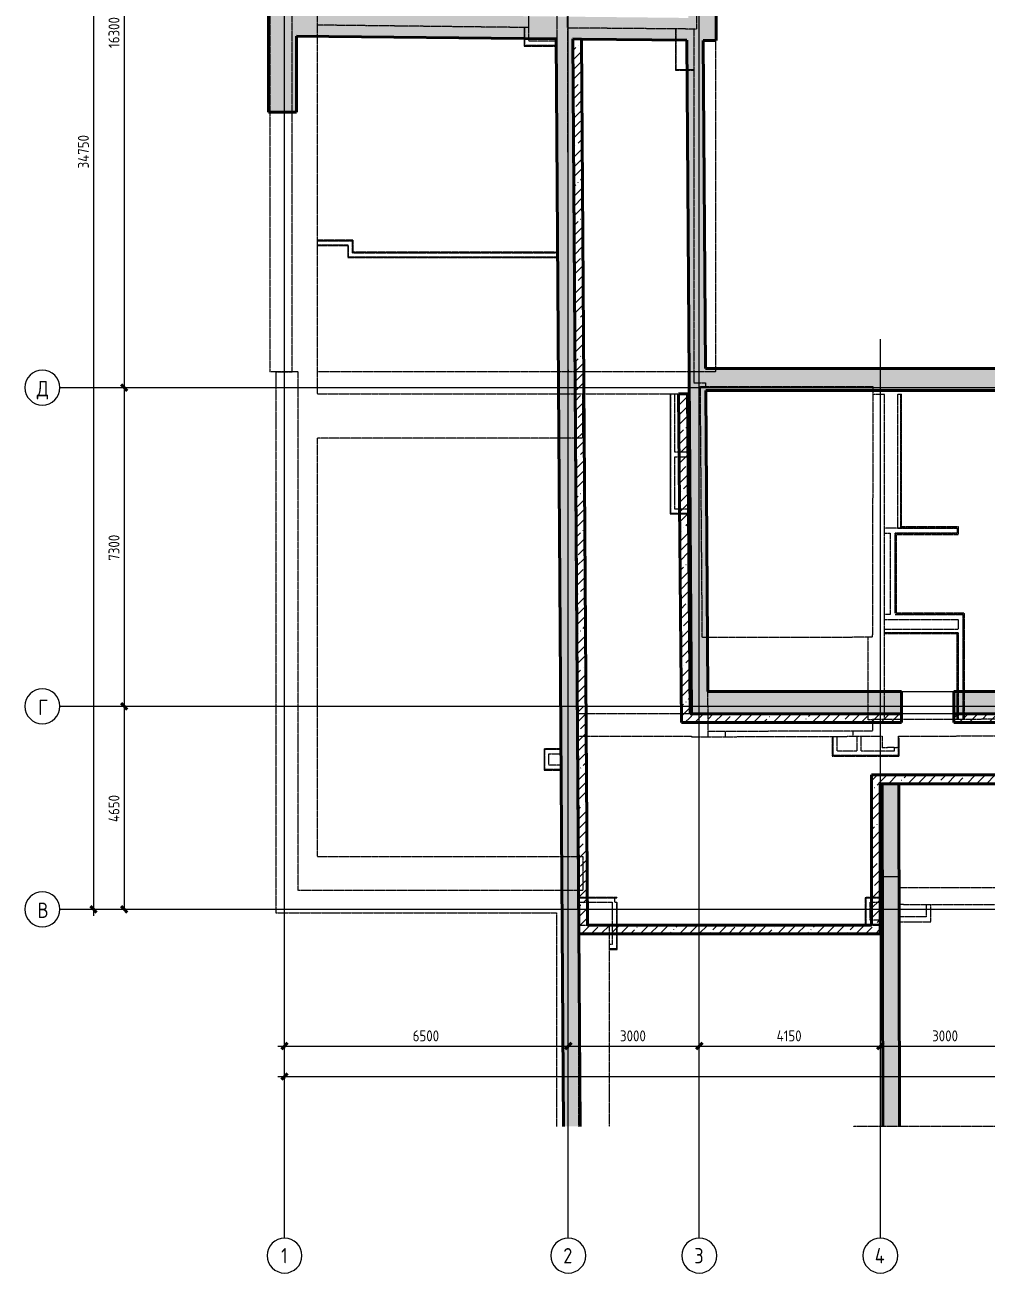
# Model space of a CAD drawing. Header units: millimetres. Extents: x -11886 to 147109, y 276 to 46084.
# Drawn here: x -11886 to 10129, y 276 to 28864 of the extents above; entities that cross this region are included whole.
import ezdxf

# ---------------------------------------------------------------- set-up
doc = ezdxf.new("R2010")
doc.units = ezdxf.units.MM
doc.linetypes.add('ADSK_Линия сетки', pattern=[25, 20, -2.5, 0, -2.5])
doc.linetypes.add('ADSK_Сверху', pattern=[4.5, 3, -1.5])
for name, color, linetype, lineweight in [('Оси', 7, 'Continuous', 9), ('Перекрытие', 7, 'Continuous', 18), ('Размеры', 7, 'Continuous', 9), ('Размеры-100', 7, 'Continuous', 9), ('Стены внутренние', 7, 'Continuous', 18), ('Стены наружные', 7, 'Continuous', 18)]:
    doc.layers.add(name, color=color, linetype=linetype, lineweight=lineweight)
doc.styles.add('GOST Common', font='GOST_Common.ttf', dxfattribs={"width": 0.9, "height": 350})
doc.styles.add('GOST Common_1', font='GOST_Common.ttf', dxfattribs={"width": 0.9, "height": 250})
doc.dimstyles.new('ADSK_Основной_2_5_мм', dxfattribs={"dimscale": 304.8, "dimtxt": 251.428749, "dimasz": 0.463911, "dimexe": 0.492126, "dimexo": 0.492126, "dimgap": 0.098425, "dimtad": 1, "dimdec": 1, "dimrnd": 0.1, "dimdsep": 46, "dimtxsty": 'GOST Common_1', "dimblk1": 'OBLIQUE', "dimblk2": 'OBLIQUE', "dimsah": 1, "dimcen": 0.09, "dimdle": 0.492126, "dimazin": 2, "dimtfac": 1, "dimtdec": 4, "dimtix": 1, "dimtmove": 0, "dimatfit": 3, "dimfxl": 1, "dimtvp": 1, "dimtfill": 1, "dimtolj": 1, "dimtzin": 0, "dimlwd": 20, "dimlwe": 20, "dimarcsym": 2})
pattern_1 = [(45, (0, 0), (-224.5064, 224.5064), []), (45, (224.5, 0), (-224.5064, 224.5064), [396.875, -79.375, 3.353, -76.022])]

# ---------------------------------------------------------------- blocks, each defined once
blk = doc.blocks.new('Ось сетки - Круг_Ø8 мм-6577-00 План подвала кладочный')
at = {"layer": 'Оси', "lineweight": 20}
for start, end in [(360, 180), (180, 360)]:
    blk.add_arc((0, 0), 4, start, end, dxfattribs=at)
blk = doc.blocks.new('DIMBLOCK1-00 План подвала кладочный')
at = {"layer": 'Размеры-100', "lineweight": 20}
for p, q in [((-6090, 5476), (560, 5476)), ((-5940, 5476), (-5940, 5626)), ((-5940, 5476), (-5940, 5426)), ((560, 5476), (560, 5626)), ((560, 5476), (560, 5426))]:
    blk.add_line(p, q, dxfattribs=at)
at = {"layer": 'Размеры-100', "lineweight": 40}
for p, q in [((-5940, 5476), (-6011, 5405)), ((-5940, 5476), (-5869, 5547)), ((560, 5476), (489, 5405)), ((560, 5476), (631, 5547))]:
    blk.add_line(p, q, dxfattribs=at)
at = {"layer": 'Размеры-100', "color": 0, "lineweight": 20, "insert": (-3005, 5833), "char_height": 250, "width": 756.84, "attachment_point": 1, "line_spacing_factor": 1.022761, "style": 'GOST Common_1', "bg_fill": 3, "box_fill_scale": 1.25, "bg_fill_color": 256, "bg_fill_true_color": 13158600, "bg_fill_transparency": 0}
blk.add_mtext('6500', dxfattribs=at)
blk = doc.blocks.new('_Oblique')
at = {"color": 0, "linetype": 'ByBlock', "lineweight": -2}
blk.add_line((-0.5, -0.5), (0.5, 0.5), dxfattribs=at)
blk = doc.blocks.new('DIMBLOCK2-00 План подвала кладочный')
at = {"layer": 'Размеры-100', "lineweight": 40}
for p, q in [((560, 5476), (489, 5405)), ((560, 5476), (631, 5547)), ((3560, 5476), (3489, 5405)), ((3560, 5476), (3631, 5547))]:
    blk.add_line(p, q, dxfattribs=at)
at = {"layer": 'Размеры-100', "lineweight": 20}
for p, q in [((560, 5476), (560, 5626)), ((560, 5476), (3560, 5476)), ((560, 5476), (560, 5426)), ((3560, 5476), (3560, 5626)), ((3560, 5476), (3560, 5426))]:
    blk.add_line(p, q, dxfattribs=at)
at = {"layer": 'Размеры-100', "color": 0, "lineweight": 20, "insert": (1745, 5833), "char_height": 250, "width": 756.84, "attachment_point": 1, "line_spacing_factor": 1.022761, "style": 'GOST Common_1', "bg_fill": 3, "box_fill_scale": 1.25, "bg_fill_color": 256, "bg_fill_true_color": 13158600, "bg_fill_transparency": 0}
blk.add_mtext('3000', dxfattribs=at)
blk = doc.blocks.new('DIMBLOCK3-00 План подвала кладочный')
at = {"layer": 'Размеры-100', "lineweight": 40}
for p, q in [((3560, 5476), (3489, 5405)), ((3560, 5476), (3631, 5547)), ((7710, 5476), (7639, 5405)), ((7710, 5476), (7781, 5547))]:
    blk.add_line(p, q, dxfattribs=at)
at = {"layer": 'Размеры-100', "lineweight": 20}
for p, q in [((3560, 5476), (3560, 5626)), ((3560, 5476), (7710, 5476)), ((3560, 5476), (3560, 5426)), ((7710, 5476), (7710, 5626)), ((7710, 5476), (7710, 5426))]:
    blk.add_line(p, q, dxfattribs=at)
at = {"layer": 'Размеры-100', "color": 0, "lineweight": 20, "insert": (5332, 5833), "char_height": 250, "width": 726.16, "attachment_point": 1, "line_spacing_factor": 1.022761, "style": 'GOST Common_1', "bg_fill": 3, "box_fill_scale": 1.25, "bg_fill_color": 256, "bg_fill_true_color": 13158600, "bg_fill_transparency": 0}
blk.add_mtext('4150', dxfattribs=at)
blk = doc.blocks.new('DIMBLOCK4-00 План подвала кладочный')
at = {"layer": 'Размеры-100', "lineweight": 40}
for p, q in [((7710, 5476), (7639, 5405)), ((7710, 5476), (7781, 5547)), ((10710, 5476), (10639, 5405)), ((10710, 5476), (10781, 5547))]:
    blk.add_line(p, q, dxfattribs=at)
at = {"layer": 'Размеры-100', "lineweight": 20}
for p, q in [((7710, 5476), (7710, 5626)), ((7710, 5476), (10710, 5476)), ((7710, 5476), (7710, 5426)), ((10710, 5476), (10710, 5626)), ((10710, 5476), (10710, 5426))]:
    blk.add_line(p, q, dxfattribs=at)
at = {"layer": 'Размеры-100', "color": 0, "lineweight": 20, "insert": (8895, 5833), "char_height": 250, "width": 756.84, "attachment_point": 1, "line_spacing_factor": 1.022761, "style": 'GOST Common_1', "bg_fill": 3, "box_fill_scale": 1.25, "bg_fill_color": 256, "bg_fill_true_color": 13158600, "bg_fill_transparency": 0}
blk.add_mtext('3000', dxfattribs=at)
blk = doc.blocks.new('DIMBLOCK13-00 План подвала кладочный')
at = {"layer": 'Размеры-100', "lineweight": 40}
for p, q in [((-9615, 36857), (-9686, 36927)), ((-9615, 36857), (-9545, 36786)), ((-9615, 20557), (-9686, 20627)), ((-9615, 20557), (-9545, 20486))]:
    blk.add_line(p, q, dxfattribs=at)
at = {"layer": 'Размеры-100', "lineweight": 20}
for p, q in [((-9615, 36857), (-9665, 36857)), ((-9615, 36857), (-9615, 20557)), ((-9615, 36857), (-9465, 36857)), ((-9615, 20557), (-9665, 20557)), ((-9615, 20557), (-9465, 20557))]:
    blk.add_line(p, q, dxfattribs=at)
at = {"layer": 'Размеры-100', "color": 0, "lineweight": 20, "insert": (-9972, 28336), "char_height": 250, "width": 889.8, "attachment_point": 1, "rotation": 90, "line_spacing_factor": 1.022761, "style": 'GOST Common_1', "bg_fill": 3, "box_fill_scale": 1.25, "bg_fill_color": 256, "bg_fill_true_color": 13158600, "bg_fill_transparency": 0}
blk.add_mtext('16300', dxfattribs=at)
blk = doc.blocks.new('DIMBLOCK14-00 План подвала кладочный')
at = {"layer": 'Размеры-100', "lineweight": 40}
for p, q in [((-9615, 20557), (-9686, 20627)), ((-9615, 20557), (-9545, 20486)), ((-9615, 13257), (-9686, 13327)), ((-9615, 13257), (-9545, 13186))]:
    blk.add_line(p, q, dxfattribs=at)
at = {"layer": 'Размеры-100', "lineweight": 20}
for p, q in [((-9615, 20557), (-9665, 20557)), ((-9615, 20557), (-9615, 13257)), ((-9615, 20557), (-9465, 20557)), ((-9615, 13257), (-9665, 13257)), ((-9615, 13257), (-9465, 13257))]:
    blk.add_line(p, q, dxfattribs=at)
at = {"layer": 'Размеры-100', "color": 0, "lineweight": 20, "insert": (-9972, 16591), "char_height": 250, "width": 756.84, "attachment_point": 1, "rotation": 90, "line_spacing_factor": 1.022761, "style": 'GOST Common_1', "bg_fill": 3, "box_fill_scale": 1.25, "bg_fill_color": 256, "bg_fill_true_color": 13158600, "bg_fill_transparency": 0}
blk.add_mtext('7300', dxfattribs=at)
blk = doc.blocks.new('DIMBLOCK15-00 План подвала кладочный')
at = {"layer": 'Размеры-100', "lineweight": 40}
for p, q in [((-9615, 13257), (-9686, 13327)), ((-9615, 13257), (-9545, 13186)), ((-9615, 8607), (-9686, 8677)), ((-9615, 8607), (-9545, 8536))]:
    blk.add_line(p, q, dxfattribs=at)
at = {"layer": 'Размеры-100', "lineweight": 20}
for p, q in [((-9615, 13257), (-9665, 13257)), ((-9615, 13257), (-9615, 8607)), ((-9615, 13257), (-9465, 13257)), ((-9615, 8607), (-9665, 8607)), ((-9615, 8607), (-9465, 8607))]:
    blk.add_line(p, q, dxfattribs=at)
at = {"layer": 'Размеры-100', "color": 0, "lineweight": 20, "insert": (-9972, 10606), "char_height": 250, "width": 782.41, "attachment_point": 1, "rotation": 90, "line_spacing_factor": 1.022761, "style": 'GOST Common_1', "bg_fill": 3, "box_fill_scale": 1.25, "bg_fill_color": 256, "bg_fill_true_color": 13158600, "bg_fill_transparency": 0}
blk.add_mtext('4650', dxfattribs=at)
blk = doc.blocks.new('DIMBLOCK16-00 План подвала кладочный')
at = {"layer": 'Размеры-100', "lineweight": 20}
for p, q in [((-5940, 4776), (-5940, 4926)), ((55910, 4776), (55910, 4926)), ((-6090, 4776), (56060, 4776)), ((-5940, 4776), (-5940, 4726)), ((55910, 4776), (55910, 4726))]:
    blk.add_line(p, q, dxfattribs=at)
at = {"layer": 'Размеры-100', "lineweight": 40}
for p, q in [((-5940, 4776), (-6011, 4705)), ((-5940, 4776), (-5869, 4847)), ((55910, 4776), (55839, 4705)), ((55910, 4776), (55981, 4847))]:
    blk.add_line(p, q, dxfattribs=at)
at = {"layer": 'Размеры-100', "color": 0, "lineweight": 20, "insert": (24614, 5133), "char_height": 250, "width": 889.8, "attachment_point": 1, "line_spacing_factor": 1.022761, "style": 'GOST Common_1', "bg_fill": 3, "box_fill_scale": 1.25, "bg_fill_color": 256, "bg_fill_true_color": 13158600, "bg_fill_transparency": 0}
blk.add_mtext('61850', dxfattribs=at)
blk = doc.blocks.new('DIMBLOCK17-00 План подвала кладочный')
at = {"layer": 'Размеры-100', "lineweight": 20}
for p, q in [((-10315, 43507), (-10315, 8457)), ((-10315, 43357), (-10365, 43357)), ((-10315, 43357), (-10165, 43357)), ((-10315, 8607), (-10365, 8607)), ((-10315, 8607), (-10165, 8607))]:
    blk.add_line(p, q, dxfattribs=at)
at = {"layer": 'Размеры-100', "lineweight": 40}
for p, q in [((-10315, 43357), (-10386, 43427)), ((-10315, 43357), (-10245, 43286)), ((-10315, 8607), (-10386, 8677)), ((-10315, 8607), (-10245, 8536))]:
    blk.add_line(p, q, dxfattribs=at)
at = {"layer": 'Размеры-100', "color": 0, "lineweight": 20, "insert": (-10672, 25577), "char_height": 250, "width": 971.62, "attachment_point": 1, "rotation": 90, "line_spacing_factor": 1.022761, "style": 'GOST Common_1', "bg_fill": 3, "box_fill_scale": 1.25, "bg_fill_color": 256, "bg_fill_true_color": 13158600, "bg_fill_transparency": 0}
blk.add_mtext('34750', dxfattribs=at)

msp = doc.modelspace()

# ---------------------------------------------------------------- hatches: boundary and pattern name
at = {"layer": 'Стены внутренние', "true_color": 0xc0c0c0}
for points in [[(3309.32, 28514.44), (3309.32, 29024.47), (-5663.84, 29120.66), (-5663.84, 28610.63), (3273.11, 28514.83)], [(453.14, 3634.65), (833.15, 3634.65), (660.28, 28542.84), (280.24, 28546.91), (416.22, 8954.63)], [(3378.02, 13594.75), (3758.03, 13594.75), (3653.15, 28510.75), (3273.11, 28514.83), (3373.24, 14274.62)], [(8143.75, 3634.65), (8128.35, 11484.75), (7748.35, 11484.75), (7763.75, 3634.65)]]:
    msp.add_hatch(color=9, dxfattribs=at).paths.add_polyline_path(points)
h = msp.add_hatch(color=9, dxfattribs=at)
h.paths.add_polyline_path([(37008.7, 13084.75), (37004.97, 13594.75), (9392.99, 13594.75), (9392.99, 13084.75), (35141.84, 13084.75)])
h.paths.add_polyline_path([(7777.04, 13084.75), (8192.99, 13084.75), (8192.99, 13594.75), (3378.02, 13594.75), (3381.61, 13084.75), (5496.64, 13084.75)])
at = {"layer": 'Стены наружные', "true_color": 0xc0c0c0}
h = msp.add_hatch(color=9, dxfattribs=at)
h.paths.add_polyline_path([(-6303.84, 26868.59), (-5663.84, 26868.59), (-5663.84, 30542.13), (-6303.84, 30542.13), (-6303.84, 30234.59)])
h.paths.add_polyline_path([(-6303.84, 31587), (-5663.84, 31587), (-5663.84, 43769.22), (-6303.84, 43775.39), (-6303.84, 32894.58)])
h = msp.add_hatch(color=9, dxfattribs=at)
h.paths.add_polyline_path([(3949.32, 28507.58), (3949.32, 33826.2), (3309.32, 33826.2), (3309.32, 28514.44), (3653.15, 28510.75)])
h.paths.add_polyline_path([(3949.32, 34796.2), (3949.32, 41455.32), (3309.32, 41455.32), (3309.32, 34796.2), (3879.32, 34796.2)])
h.paths.add_polyline_path([(3949.32, 42455.32), (3949.32, 43676.47), (3309.32, 43682.64), (3309.32, 42455.32)])
at = {"layer": 'Стены наружные', "lineweight": 9}
h = msp.add_hatch(dxfattribs=at)
h.set_pattern_fill('FP_2', color=256, style=0, pattern_type=2)
h.set_pattern_definition(pattern_1)
h.paths.add_polyline_path([(1002.56, 8043.28), (860.3, 28540.69), (660.28, 28542.84), (802.55, 8043.28)])
at = {"layer": 'Стены наружные', "true_color": 0xc0c0c0}
msp.add_hatch(color=9, dxfattribs=at).paths.add_polyline_path([(18455.84, 20487.77), (18455.84, 20997.77), (3705.98, 20997.77), (3709.56, 20487.77), (11199.67, 20487.77), (11199.67, 20663.63), (14082.45, 20663.63), (14082.45, 20487.77), (18045.32, 20487.77)])
at = {"layer": 'Стены наружные', "lineweight": 9}
h = msp.add_hatch(dxfattribs=at)
h.set_pattern_fill('FP_2', color=256, style=0, pattern_type=2)
h.set_pattern_definition(pattern_1)
h.paths.add_polyline_path([(3350.14, 12884.75), (3286.91, 20414.08), (3086.92, 20412.4), (3150.13, 12884.75)])
h = msp.add_hatch(dxfattribs=at)
h.set_pattern_fill('FP_2', color=256, style=0, pattern_type=2)
h.set_pattern_definition(pattern_1)
h.paths.add_polyline_path([(3350.14, 12884.75), (8192.99, 12884.75), (8192.99, 13084.75), (3348.46, 13084.75)])
h = msp.add_hatch(dxfattribs=at)
h.set_pattern_fill('FP_2', color=256, style=0, pattern_type=2)
h.set_pattern_definition(pattern_1)
h.paths.add_polyline_path([(22659.91, 12884.75), (22659.91, 13084.75), (9392.99, 13084.75), (9392.99, 12884.75), (19179.04, 12884.75)])
h = msp.add_hatch(dxfattribs=at)
h.set_pattern_fill('FP_2', color=256, style=0, pattern_type=2)
h.set_pattern_definition(pattern_1)
h.paths.add_polyline_path([(7707.7, 8243.28), (7707.7, 11684.75), (7507.7, 11684.75), (7507.7, 8243.28)])
h = msp.add_hatch(dxfattribs=at)
h.set_pattern_fill('FP_2', color=256, style=0, pattern_type=2)
h.set_pattern_definition(pattern_1)
h.paths.add_polyline_path([(7707.7, 11484.75), (19859.91, 11484.75), (19859.91, 11684.75), (7707.7, 11684.75), (7707.7, 11614.63)])
h = msp.add_hatch(dxfattribs=at)
h.set_pattern_fill('FP_2', color=256, style=0, pattern_type=2)
h.set_pattern_definition(pattern_1)
h.paths.add_polyline_path([(7707.7, 8043.28), (7707.7, 8243.28), (1001.17, 8243.28), (1002.56, 8043.28), (5496.64, 8043.28)])

# ---------------------------------------------------------------- linework, layer by layer
at = {"layer": 'Оси', "linetype": 'ADSK_Линия сетки'}
for p, q in [((-5940.09, 1075.56), (-5940.09, 44421.85)), ((559.91, 1075.56), (559.91, 44421.85)), ((3559.91, 1075.56), (3559.91, 44421.85)), ((7709.91, 1075.56), (7709.91, 21668.8)), ((-11086.22, 20556.79), (57141.72, 20556.79)), ((-11086.22, 13256.79), (57141.72, 13256.79)), ((-11086.22, 8606.79), (57141.72, 8606.79))]:
    msp.add_line(p, q, dxfattribs=at)
at = {"layer": 'Перекрытие', "color": 9, "linetype": 'ADSK_Сверху', "true_color": 0xc2c2c2}
for p, q in [((3485.71, 32833.77), (3498.76, 28768.92)), ((-350.55, 30323.51), (-350.55, 28804.3)), ((539.06, 28794.03), (543.53, 30323.51)), ((-350.55, 28804.3), (-5192.3, 28860.22)), ((3498.76, 28768.92), (539.06, 28794.03)), ((3630.52, 14835.73), (3585.3, 20578.63)), ((3585.3, 20578.63), (7538.53, 20578.63)), ((7538.53, 20578.63), (7524.55, 14836.93)), ((7524.55, 14836.93), (3630.52, 14835.73)), ((7527.17, 12950.92), (7527.25, 12690.92)), ((4160.79, 12680.68), (3764.47, 12679.47)), ((7527.25, 12690.92), (7080.87, 12689.56))]:
    msp.add_line(p, q, dxfattribs=at)
at = {"layer": 'Перекрытие', "color": 9, "linetype": 'ADSK_Сверху', "true_color": 0xaad4d4}
for p, q in [((-5768.75, 20920.99), (-5768.75, 29070.84)), ((-5192.3, 29070.84), (-5192.3, 20414.31)), ((-5631.04, 20920.99), (-5768.75, 20920.99)), ((-5631.04, 9039.25), (-5631.04, 20920.99)), ((-5192.3, 20414.31), (886.07, 20414.31)), ((886.07, 20414.31), (886.07, 19400.13)), ((-5192.3, 19400.13), (-5192.3, 9814.31)), ((886.07, 19400.13), (-5192.3, 19400.13)), ((-5192.3, 9814.31), (891.34, 9814.31)), ((891.34, 9814.31), (891.34, 9039.25)), ((891.34, 9039.25), (-5631.04, 9039.25)), ((800.5, 3634.65), (800.5, 8243.28)), ((800.5, 8243.28), (1498.39, 8243.28)), ((1498.39, 8243.28), (1498.39, 3634.65)), ((7098.39, 3634.65), (7098.39, 3643.28)), ((7098.39, 3643.28), (21641.44, 3643.28))]:
    msp.add_line(p, q, dxfattribs=at)
at = {"layer": 'Перекрытие', "color": 136, "true_color": 0x008080}
msp.add_line((9392.99, 13084.75), (8192.99, 13084.75), dxfattribs=at)
at = {"layer": 'Стены внутренние', "color": 253, "linetype": 'ADSK_Сверху', "true_color": 0xaaaaaa}
for p, q in [((296.51, 30323.51), (299.33, 28491.79)), ((-341.09, 28491.79), (-341.09, 29021.59)), ((-453.09, 28805.49), (-453.09, 28379.79)), ((-441.09, 28805.35), (-441.09, 28391.79)), ((-441.09, 28391.79), (-441.09, 28805.35)), ((560.98, 20920.99), (548.87, 28793.95)), ((3018.14, 28773), (3018.14, 27825.62)), ((3030.14, 27837.62), (3030.14, 28772.9)), ((-453.09, 28379.79), (267.5, 28379.79)), ((-441.09, 28391.79), (299.49, 28391.79)), ((267.49, 28391.79), (-441.09, 28391.79)), ((299.33, 28491.79), (-341.09, 28491.79)), ((267.49, 28391.79), (267.5, 28379.79)), ((299.33, 28491.79), (310.98, 20920.99)), ((3018.14, 27825.62), (3433.5, 27825.62)), ((3433.5, 27837.62), (3030.14, 27837.62)), ((-4368.75, 23933.82), (-5192.3, 23933.82)), ((-4380.75, 23921.82), (-5192.3, 23921.82)), ((-5192.3, 23921.82), (-4380.75, 23921.82)), ((-5192.3, 23821.82), (-4480.75, 23821.82)), ((-4480.75, 23821.82), (-5192.3, 23821.82)), ((-5192.3, 23809.82), (-4492.75, 23809.82)), ((-4492.75, 23809.82), (-4492.75, 23534.79)), ((-4480.75, 23809.82), (-4480.75, 23546.79)), ((-4480.75, 23546.79), (-4480.75, 23809.82)), ((-4380.75, 23646.79), (-4380.75, 23921.82)), ((-4380.75, 23921.82), (-4380.75, 23646.79)), ((-4368.75, 23658.79), (-4368.75, 23933.82)), ((-4492.75, 23534.79), (290.95, 23534.79)), ((-4480.75, 23546.79), (306.94, 23546.79)), ((290.95, 23546.79), (-4480.75, 23546.79)), ((306.79, 23646.79), (-4380.75, 23646.79)), ((-4380.75, 23646.79), (274.79, 23646.79)), ((274.77, 23658.79), (-4368.75, 23658.79)), ((274.77, 23658.79), (274.79, 23646.79)), ((290.95, 23546.79), (290.95, 23534.79)), ((3433.5, 20920.99), (-5192.3, 20920.99)), ((3433.5, 20920.99), (3433.5, 20665.4)), ((3433.5, 20665.4), (3708.3, 20667.33)), ((3708.93, 20578.63), (3708.3, 20667.33)), ((886.07, 20410.99), (3330.09, 20410.99)), ((2891.79, 20410.99), (3003.79, 20410.99)), ((2891.79, 20410.99), (2891.79, 17662.93)), ((2903.79, 20410.99), (2903.79, 17674.93)), ((2903.79, 17674.93), (2903.79, 20410.99)), ((3003.79, 19074.93), (3003.79, 20410.99)), ((3330.09, 20410.99), (3381.63, 13081.22)), ((7538.11, 20408.63), (7800.81, 20408.63)), ((7800.81, 12951.76), (7800.81, 20408.63)), ((8100.81, 20408.63), (8100.81, 17339.59)), ((8100.81, 20408.63), (8190.81, 20408.63)), ((8175.81, 17339.59), (8175.81, 20408.63)), ((8175.81, 20408.63), (8175.81, 17339.59)), ((8190.81, 17367.59), (8190.81, 20408.63)), ((343.72, 19400.13), (410.25, 9814.31)), ((767.59, 13081.22), (723.73, 19400.13)), ((3339.49, 19074.93), (3003.79, 19074.93)), ((3003.79, 17774.93), (3003.79, 18974.93)), ((3003.79, 18974.93), (3340.19, 18974.93)), ((3339.49, 19074.93), (3340.19, 18974.93)), ((3348.63, 17774.93), (3003.79, 17774.93)), ((3348.63, 17774.93), (3349.33, 17674.93)), ((2891.79, 17662.93), (3317.42, 17662.93)), ((2903.79, 17674.93), (3349.33, 17674.93)), ((3317.33, 17674.93), (2903.79, 17674.93)), ((3317.33, 17674.93), (3317.42, 17662.93)), ((9469.34, 17339.59), (7800.81, 17339.59)), ((7800.81, 17219.59), (7930.34, 17219.59)), ((7930.34, 17219.59), (7930.34, 15363.59)), ((8050.34, 15391.59), (8050.34, 17219.59)), ((8050.34, 17219.59), (9469.34, 17219.59)), ((9469.34, 17219.59), (8050.34, 17219.59)), ((8050.34, 17219.59), (8050.34, 15391.59)), ((8078.34, 17191.59), (9497.34, 17191.59)), ((8078.34, 15391.59), (8078.34, 17191.59)), ((8100.81, 17339.59), (9469.34, 17339.59)), ((9497.34, 17367.59), (8190.81, 17367.59)), ((9469.34, 17339.59), (9469.34, 17219.59)), ((9469.34, 17339.59), (9469.34, 17219.59)), ((9497.34, 17191.59), (9497.34, 17367.59)), ((7930.34, 15363.59), (7800.81, 15363.59)), ((7800.81, 15243.59), (9488.53, 15243.59)), ((9608.53, 15363.59), (8050.34, 15363.59)), ((8050.34, 15363.59), (9608.53, 15363.59)), ((9636.53, 15391.59), (8078.34, 15391.59)), ((9488.53, 15243.59), (9488.53, 15017.84)), ((9608.53, 12957.26), (9608.53, 15363.59)), ((9608.53, 15363.59), (9608.53, 12957.26)), ((9636.53, 12957.34), (9636.53, 15391.59)), ((9488.53, 15017.84), (7800.81, 15017.84)), ((7800.81, 14942.84), (9488.53, 14942.84)), ((9488.53, 14942.84), (7800.81, 14942.84)), ((7800.81, 14927.84), (9460.53, 14927.84)), ((9460.53, 14927.84), (9460.53, 12956.81)), ((9488.53, 14942.84), (9488.53, 12956.89)), ((9488.53, 12956.89), (9488.53, 14942.84)), ((3765.31, 12559.47), (3749.31, 14835.77)), ((7420.81, 14836.9), (7420.81, 12950.6)), ((3381.63, 13081.22), (767.59, 13081.22)), ((10795.24, 12960.87), (7420.81, 12950.6)), ((7080.87, 12689.56), (4160.79, 12680.68)), ((4161.15, 12560.68), (4160.79, 12680.68)), ((7080.87, 12689.56), (7081.23, 12569.56)), ((8126.21, 12572.74), (11175.24, 12582.03)), ((771.13, 12571.22), (3385.22, 12571.22)), ((790.26, 9814.31), (771.13, 12571.22)), ((3385.22, 12571.22), (3385.31, 12558.31)), ((3385.31, 12558.31), (7746.21, 12571.59)), ((6605.68, 12536.12), (6617.68, 12536.15)), ((6605.68, 12536.12), (6605.68, 12117)), ((6617.68, 12568.15), (6717.68, 12568.46)), ((6617.68, 12568.15), (6617.68, 12129)), ((6617.68, 12129), (6617.68, 12536.15)), ((6717.68, 12229), (6717.68, 12568.46)), ((7167.68, 12569.83), (7167.68, 12229)), ((7267.68, 12229), (7267.68, 12570.13)), ((7746.21, 12571.59), (7746.73, 12309.29)), ((8026.73, 12309.84), (7746.73, 12309.29)), ((8026.73, 12309.95), (8026.73, 12229)), ((8026.73, 12309.95), (8126.73, 12309.95)), ((8126.73, 12310.04), (8082.73, 12309.95)), ((8126.73, 12310.04), (8126.21, 12572.74)), ((8126.73, 12540.75), (8138.73, 12540.78)), ((8126.73, 12540.75), (8126.73, 12129)), ((8126.73, 12129), (8126.73, 12309.95)), ((8138.73, 12117), (8138.73, 12540.78)), ((5.51, 12284.02), (5.51, 11797.87)), ((361.11, 12284.02), (5.51, 12284.02)), ((17.51, 12272.02), (17.51, 11809.87)), ((393.19, 12272.02), (17.51, 12272.02)), ((17.51, 11809.87), (17.51, 12272.02)), ((17.51, 12272.02), (361.19, 12272.02)), ((117.51, 11909.87), (117.51, 12172.02)), ((117.51, 12172.02), (393.89, 12172.02)), ((361.11, 12284.02), (361.19, 12272.02)), ((393.19, 12272.02), (393.89, 12172.02)), ((6605.68, 12117), (8138.73, 12117)), ((6617.68, 12129), (8126.73, 12129)), ((8126.73, 12129), (6617.68, 12129)), ((7167.68, 12229), (6717.68, 12229)), ((8026.73, 12229), (7267.68, 12229)), ((5.51, 11797.87), (364.48, 11797.87)), ((17.51, 11809.87), (396.4, 11809.87)), ((364.4, 11809.87), (17.51, 11809.87)), ((395.71, 11909.87), (117.51, 11909.87)), ((364.4, 11809.87), (364.48, 11797.87)), ((395.71, 11909.87), (396.4, 11809.87)), ((7752.51, 9360.5), (8132.51, 9361.25)), ((7752.51, 9360.5), (7754.49, 8355.39)), ((8143.73, 3643.28), (8132.51, 9361.25)), ((1618.38, 8868.4), (800.5, 8868.4)), ((800.5, 8768.4), (800.5, 8868.4)), ((1674.38, 8880.4), (828.74, 8880.4)), ((828.83, 8868.4), (828.74, 8880.4)), ((828.83, 8868.4), (1674.38, 8868.4)), ((1618.38, 8868.4), (1618.38, 8768.4)), ((1674.38, 8880.4), (1674.38, 8868.4)), ((7753.48, 8868.4), (7361.38, 8868.4)), ((7361.38, 8868.4), (7361.38, 8243.39)), ((7373.38, 8880.4), (7373.38, 8255.39)), ((7721.46, 8880.4), (7373.38, 8880.4)), ((7373.38, 8255.39), (7373.38, 8868.4)), ((7373.38, 8868.4), (7721.48, 8868.4)), ((7721.46, 8880.4), (7721.48, 8868.4)), ((21541.44, 9065.82), (8133.02, 9101.26)), ((800.5, 8768.4), (1568.38, 8768.4)), ((1568.38, 8768.4), (1568.38, 7801.39)), ((1618.38, 8768.4), (1668.38, 8768.4)), ((1668.38, 7701.39), (1668.38, 8768.4)), ((1668.38, 8764.4), (1668.38, 7701.39)), ((1668.38, 8764.4), (1680.38, 8764.4)), ((1680.38, 7689.39), (1680.38, 8764.4)), ((7473.38, 8355.39), (7473.38, 8768.4)), ((7473.38, 8768.4), (7753.68, 8768.4)), ((8133.77, 8721.26), (21541.44, 8685.82)), ((8754.43, 8719.62), (8754.43, 8431.79)), ((8754.43, 8719.62), (8866.43, 8719.32)), ((8866.43, 8319.79), (8866.43, 8719.32)), ((7754.49, 8355.39), (7473.38, 8355.39)), ((7754.49, 8355.39), (7763.73, 3643.28)), ((8754.43, 8431.79), (8134.34, 8431.79)), ((8134.56, 8319.79), (8866.43, 8319.79)), ((7361.38, 8243.39), (7722.71, 8243.39)), ((7373.38, 8255.39), (7754.68, 8255.39)), ((7722.68, 8255.39), (7373.38, 8255.39)), ((7722.68, 8255.39), (7722.71, 8243.39)), ((1568.38, 7801.39), (1498.39, 7801.39)), ((1668.38, 7701.39), (1498.39, 7701.39)), ((1668.38, 7701.39), (1498.39, 7701.39)), ((1498.39, 7689.39), (1680.38, 7689.39))]:
    msp.add_line(p, q, dxfattribs=at)
at = {"layer": 'Стены внутренние', "lineweight": 40}
for p, q in [((-5663.84, 28610.63), (280.24, 28546.91)), ((280.24, 28546.91), (453.14, 3634.65)), ((833.15, 3634.65), (660.28, 28542.84)), ((860.3, 28540.69), (3273.11, 28514.83)), ((3273.11, 28514.83), (3381.61, 13084.75)), ((3705.98, 20997.77), (3653.15, 28510.75)), ((3758.03, 13594.75), (3709.56, 20487.77)), ((8192.99, 13594.75), (3758.03, 13594.75)), ((8192.99, 13084.75), (8192.99, 13594.75)), ((37004.97, 13594.75), (9392.99, 13594.75)), ((9392.99, 13594.75), (9392.99, 13084.75)), ((3381.61, 13084.75), (8192.99, 13084.75)), ((9392.99, 13084.75), (37008.7, 13084.75)), ((7748.35, 11484.75), (7763.75, 3634.65)), ((8128.35, 11484.75), (7748.35, 11484.75)), ((8143.75, 3634.65), (8128.35, 11484.75))]:
    msp.add_line(p, q, dxfattribs=at)
at = {"layer": 'Стены внутренние'}
for p, q in [((8192.99, 13594.75), (9392.99, 13594.75)), ((9392.99, 13084.75), (8192.99, 13084.75))]:
    msp.add_line(p, q, dxfattribs=at)
at = {"layer": 'Стены наружные', "lineweight": 40}
for p, q in [((-6303.84, 43775.39), (-6303.84, 26868.59)), ((3949.32, 28507.58), (3949.32, 33655.32)), ((-5663.84, 26868.59), (-5663.84, 28610.63)), ((660.28, 28542.84), (802.55, 8043.28)), ((860.3, 28540.69), (660.28, 28542.84)), ((1001.17, 8243.28), (860.3, 28540.69)), ((3653.15, 28510.75), (3949.32, 28507.58)), ((-6303.84, 26868.59), (-5663.84, 26868.59)), ((17005.84, 20997.77), (3705.98, 20997.77)), ((3286.91, 20414.08), (3086.92, 20412.4)), ((3086.92, 20412.4), (3150.13, 12884.75)), ((3348.46, 13084.75), (3286.91, 20414.08)), ((3709.56, 20487.77), (10795.24, 20487.77)), ((3150.13, 12884.75), (8192.99, 12884.75)), ((8192.99, 13084.75), (3348.46, 13084.75)), ((8192.99, 12884.75), (8192.99, 13084.75)), ((22859.91, 13084.75), (9392.99, 13084.75)), ((9392.99, 13084.75), (9392.99, 12884.75)), ((9392.99, 12884.75), (22659.91, 12884.75)), ((7507.7, 11684.75), (7507.7, 8243.28)), ((19859.91, 11684.75), (7507.7, 11684.75)), ((7707.7, 8043.28), (7707.7, 11484.75)), ((7707.7, 11484.75), (7748.35, 11484.75)), ((8128.35, 11484.75), (19659.91, 11484.75)), ((802.55, 8043.28), (7707.7, 8043.28)), ((7507.7, 8243.28), (1001.17, 8243.28))]:
    msp.add_line(p, q, dxfattribs=at)
at = {"layer": 'Стены наружные', "color": 253, "linetype": 'ADSK_Сверху', "true_color": 0xaaaaaa}
for p, q in [((-6278.75, 43762.53), (-6278.75, 20920.99)), ((3943.5, 20918.63), (3943.5, 43663.9)), ((3433.5, 28769.48), (3433.5, 20920.99)), ((-5768.75, 20920.99), (-6278.75, 20920.99)), ((-6141.04, 20920.99), (-6141.04, 8529.25)), ((-6141.04, 20920.99), (-5768.75, 20920.99)), ((3943.5, 20918.63), (3433.5, 20918.63)), ((800.5, 9039.25), (800.5, 8868.4)), ((800.5, 8243.28), (800.5, 8768.4)), ((-6141.04, 8529.25), (290.5, 8529.25)), ((290.5, 8529.25), (290.5, 3634.65))]:
    msp.add_line(p, q, dxfattribs=at)

# ---------------------------------------------------------------- block references
at = {"layer": 'Оси', "lineweight": 20, "xscale": 99.99999999999993, "yscale": 99.99999999999993, "zscale": 99.99999999999993, "rotation": 269.9999999999994}
for p in [(-11486.22, 20556.79), (-11486.22, 13256.79), (-11486.22, 8606.79)]:
    msp.add_blockref('Ось сетки - Круг_Ø8 мм-6577-00 План подвала кладочный', p, dxfattribs=at)
at = {"layer": 'Оси', "lineweight": 20, "xscale": 99.99999999999993, "yscale": 99.99999999999993, "zscale": 99.99999999999993}
for p in [(-5940.09, 675.56), (559.91, 675.56), (3559.91, 675.56), (7709.91, 675.56)]:
    msp.add_blockref('Ось сетки - Круг_Ø8 мм-6577-00 План подвала кладочный', p, dxfattribs=at)

# ---------------------------------------------------------------- texts
at = {"layer": 'Оси', "char_height": 350, "attachment_point": 1, "style": 'GOST Common'}
for s, insert, width in [('\\fGOST Common|b0|i0|c204|p34|;\\W.9;Д', (-11614.4, 20709.38), 346.329), ('\\fGOST Common|b0|i0|c204|p34|;\\W.9;Г', (-11584.7, 13409.38), 274.1771), ('\\fGOST Common|b0|i0|c204|p34|;\\W.9;В', (-11599.55, 8759.38), 310.2531), ('\\fGOST Common|b0|i0|c204|p34|;\\W.9;1', (-6018.32, 848.1), 187.5949), ('\\fGOST Common|b0|i0|c204|p34|;\\W.9;2', (446.13, 848.1), 274.1771), ('\\fGOST Common|b0|i0|c204|p34|;\\W.9;3', (3448.83, 848.1), 266.9619), ('\\fGOST Common|b0|i0|c204|p34|;\\W.9;4', (7581.28, 848.1), 310.2531)]:
    msp.add_mtext(s, dxfattribs=dict(at, insert=insert, width=width))

# ---------------------------------------------------------------- next in the draw order: dimensions: what is measured, and where the dimension line sits
at = {"layer": 'Размеры', "lineweight": 20}
dim = msp.add_linear_dim(base=(-9615.21, 20556.79), p1=(-9515.22, 36856.79), p2=(-9515.22, 20556.79), angle=90, dimstyle='ADSK_Основной_2_5_мм', override={"dimpost": '<>', "dimfxl": 16300}, dxfattribs=at)
dim.commit()
dim.dimension.update_dxf_attribs({"geometry": 'DIMBLOCK13-00 План подвала кладочный', "text_midpoint": (-9770.21, 28706.79)})
for base, p1, p2, override, picture, middle in [((559.91, 5475.99), (-5940.09, 5575.97), (559.91, 5575.97), {"dimpost": '<>', "dimfxl": 6500}, 'DIMBLOCK1-00 План подвала кладочный', (-2690.09, 5630.99)), ((55909.91, 4775.99), (-5940.09, 4875.97), (55909.91, 4875.97), {"dimpost": '<>', "dimfxl": 61850}, 'DIMBLOCK16-00 План подвала кладочный', (24984.91, 4930.99))]:
    dim = msp.add_linear_dim(base=base, p1=p1, p2=p2, dimstyle='ADSK_Основной_2_5_мм', override=override, dxfattribs=at)
    dim.commit()
    dim.dimension.update_dxf_attribs({"geometry": picture, "text_midpoint": middle})

# ---------------------------------------------------------------- next in the draw order: dimensions: what is measured, and where the dimension line sits
dim = msp.add_linear_dim(base=(-9615.21, 13256.79), p1=(-9515.22, 20556.79), p2=(-9515.22, 13256.79), angle=90, dimstyle='ADSK_Основной_2_5_мм', override={"dimpost": '<>', "dimfxl": 7300}, dxfattribs=at)
dim.commit()
dim.dimension.update_dxf_attribs({"geometry": 'DIMBLOCK14-00 План подвала кладочный', "text_midpoint": (-9770.21, 16906.79)})
dim = msp.add_linear_dim(base=(3559.91, 5475.99), p1=(559.91, 5575.97), p2=(3559.91, 5575.97), dimstyle='ADSK_Основной_2_5_мм', override={"dimpost": '<>', "dimfxl": 3000}, dxfattribs=at)
dim.commit()
dim.dimension.update_dxf_attribs({"geometry": 'DIMBLOCK2-00 План подвала кладочный', "text_midpoint": (2059.91, 5630.99)})

# ---------------------------------------------------------------- next in the draw order: dimensions: what is measured, and where the dimension line sits
dim = msp.add_linear_dim(base=(-9615.21, 8606.79), p1=(-9515.22, 13256.79), p2=(-9515.22, 8606.79), angle=90, dimstyle='ADSK_Основной_2_5_мм', override={"dimpost": '<>', "dimfxl": 4650}, dxfattribs=at)
dim.commit()
dim.dimension.update_dxf_attribs({"geometry": 'DIMBLOCK15-00 План подвала кладочный', "text_midpoint": (-9770.21, 10931.79)})
dim = msp.add_linear_dim(base=(7709.91, 5475.99), p1=(3559.91, 5575.97), p2=(7709.91, 5575.97), dimstyle='ADSK_Основной_2_5_мм', override={"dimpost": '<>', "dimfxl": 4150}, dxfattribs=at)
dim.commit()
dim.dimension.update_dxf_attribs({"geometry": 'DIMBLOCK3-00 План подвала кладочный', "text_midpoint": (5634.91, 5630.99)})

# ---------------------------------------------------------------- next in the draw order: dimensions: what is measured, and where the dimension line sits
dim = msp.add_linear_dim(base=(-10315.21, 8606.79), p1=(-10215.22, 43356.79), p2=(-10215.22, 8606.79), angle=90, dimstyle='ADSK_Основной_2_5_мм', override={"dimpost": '<>', "dimfxl": 34750}, dxfattribs=at)
dim.commit()
dim.dimension.update_dxf_attribs({"geometry": 'DIMBLOCK17-00 План подвала кладочный', "text_midpoint": (-10470.21, 25981.79)})
dim = msp.add_linear_dim(base=(10709.91, 5475.99), p1=(7709.91, 5575.97), p2=(10709.91, 5575.97), dimstyle='ADSK_Основной_2_5_мм', override={"dimpost": '<>', "dimfxl": 3000}, dxfattribs=at)
dim.commit()
dim.dimension.update_dxf_attribs({"geometry": 'DIMBLOCK4-00 План подвала кладочный', "text_midpoint": (9209.91, 5630.99)})

doc.saveas('drawing.dxf')
